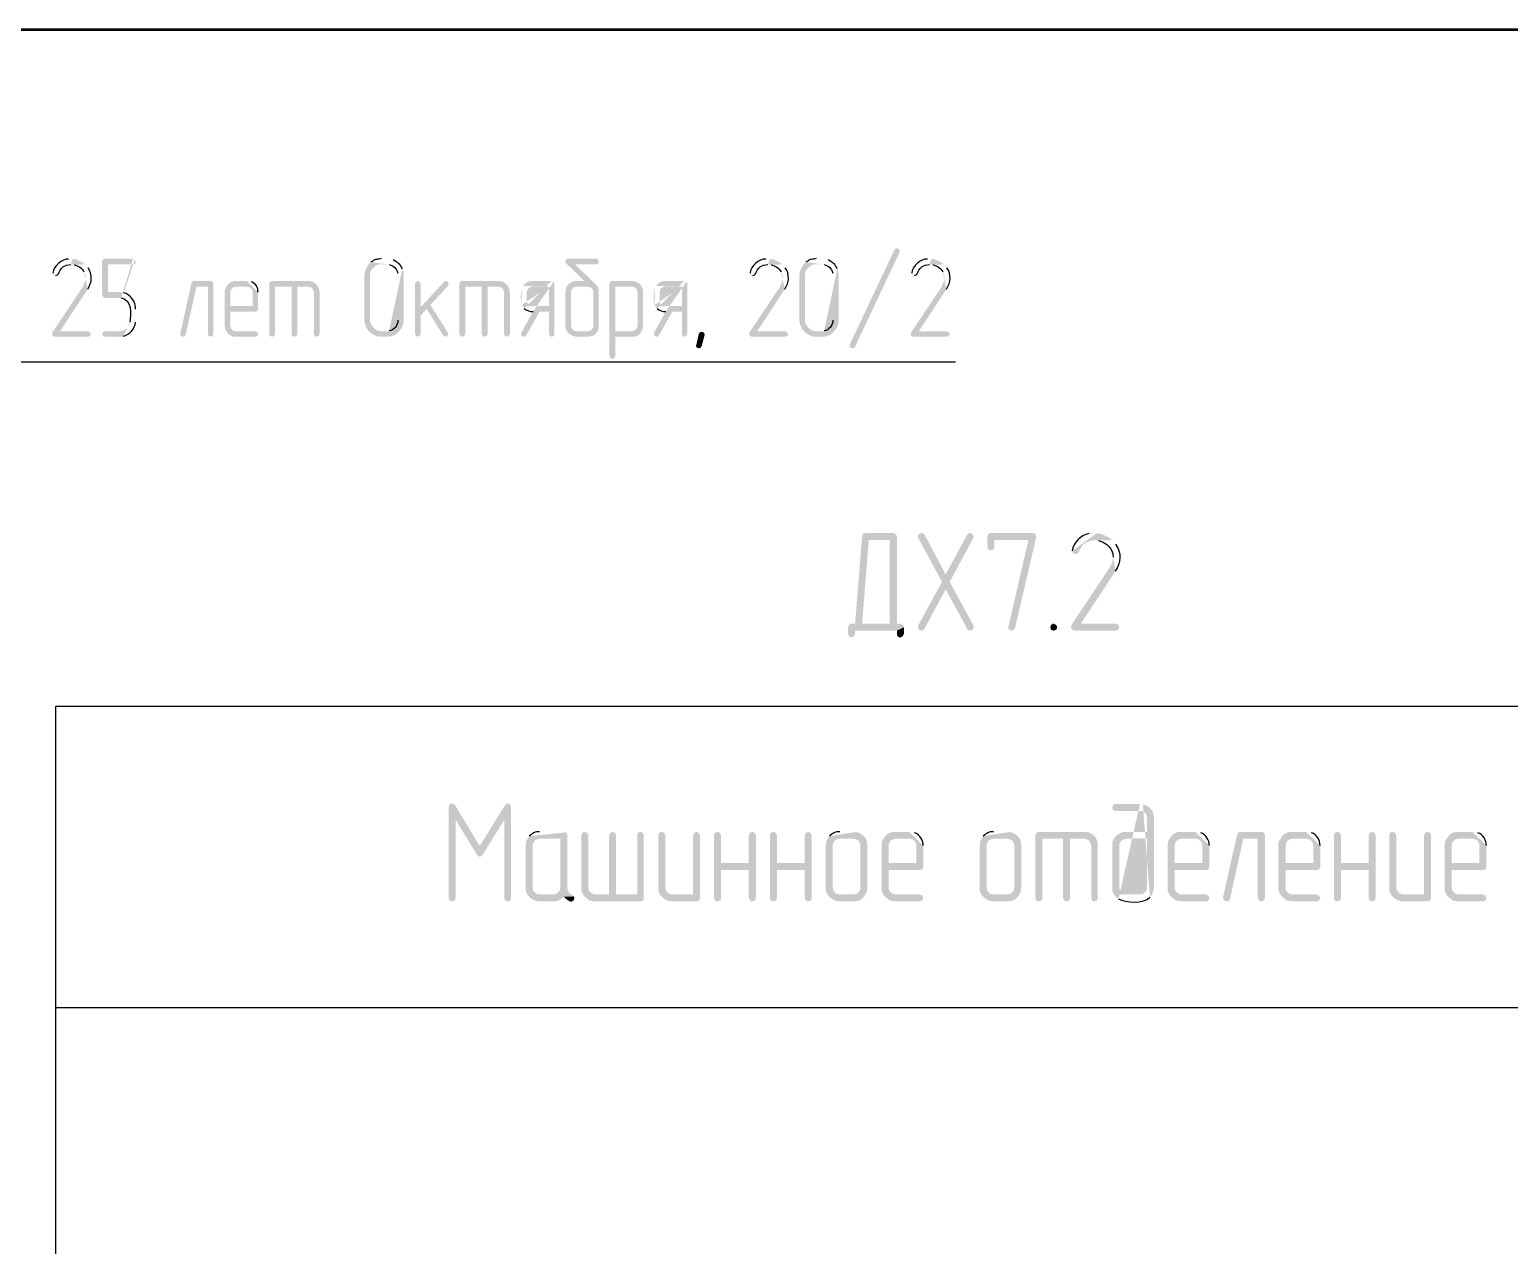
# Model space of a CAD drawing. Header units: millimetres. Extents: x -211 to 10565, y -2293 to 2244.
# Drawn here: x 4550.4 to 4626.2, y -515.9 to -453.7 of the extents above; entities that cross this region are included whole.
import ezdxf

# ---------------------------------------------------------------- set-up
doc = ezdxf.new("R2010")
doc.units = ezdxf.units.MM
doc.layers.add('PDF _Геометрия', color=7, linetype='Continuous')
doc.layers.add('PDF _Сплошная заливка', color=7, linetype='Continuous')

msp = doc.modelspace()

# ---------------------------------------------------------------- hatches: boundary and pattern name
at = {"layer": 'PDF _Сплошная заливка', "transparency": 33554559}
for points in [[(4594.974, -465.08), (4592.689, -469.926), (4592.625, -469.989), (4592.541, -470.01), (4592.456, -469.968), (4592.435, -469.968), (4592.392, -469.883), (4592.414, -469.82), (4594.699, -464.974), (4594.741, -464.911), (4594.826, -464.89), (4594.932, -464.932), (4594.974, -465.017)], [(4567.825, -465.673), (4567.762, -465.757), (4567.698, -465.863), (4567.656, -465.948), (4567.614, -466.053), (4567.592, -466.159), (4567.571, -466.286), (4567.571, -468.572), (4567.614, -468.783), (4567.698, -468.995), (4567.762, -469.079), (4567.91, -469.227), (4568.016, -469.291), (4568.121, -469.354), (4568.227, -469.397), (4568.333, -469.418), (4568.841, -469.418), (4568.947, -469.397), (4569.158, -469.312), (4569.243, -469.249), (4569.328, -469.164), (4568.439, -469.143), (4568.333, -469.122), (4568.227, -469.101), (4568.121, -469.037), (4568.037, -468.952), (4567.91, -468.783), (4567.867, -468.677), (4567.867, -466.159), (4567.91, -466.053), (4567.952, -465.969), (4568.121, -465.8), (4568.206, -465.757), (4568.312, -465.715), (4568.714, -465.715)], [(4579.442, -465.419), (4577.982, -465.419), (4577.897, -465.461), (4577.855, -465.546), (4577.855, -465.609), (4577.919, -465.673), (4578.829, -466.561), (4578.448, -466.561), (4578.321, -466.582), (4578.215, -466.604), (4578.109, -466.667), (4578.024, -466.731), (4577.961, -466.815), (4577.897, -466.921), (4577.855, -467.133), (4577.855, -468.847), (4577.897, -469.058), (4577.961, -469.164), (4578.448, -469.143), (4578.321, -469.122), (4578.236, -469.058), (4578.173, -468.952), (4578.151, -468.847), (4578.151, -467.133), (4578.173, -467.027), (4578.236, -466.942), (4578.321, -466.879), (4578.448, -466.858), (4578.998, -466.858), (4579.485, -466.836), (4579.421, -466.731), (4579.4, -466.731), (4578.363, -465.715), (4579.442, -465.715), (4579.548, -465.673), (4579.569, -465.567), (4579.527, -465.461)], [(4590.086, -465.673), (4590.022, -465.757), (4589.959, -465.863), (4589.917, -465.948), (4589.874, -466.053), (4589.853, -466.159), (4589.832, -466.286), (4589.832, -468.572), (4589.874, -468.783), (4589.959, -468.995), (4590.022, -469.079), (4590.171, -469.227), (4590.276, -469.291), (4590.382, -469.354), (4590.488, -469.397), (4590.594, -469.418), (4591.102, -469.418), (4591.207, -469.397), (4591.419, -469.312), (4591.504, -469.249), (4591.588, -469.164), (4590.7, -469.143), (4590.594, -469.122), (4590.488, -469.101), (4590.382, -469.037), (4590.297, -468.952), (4590.171, -468.783), (4590.128, -468.677), (4590.128, -466.159), (4590.171, -466.053), (4590.213, -465.969), (4590.382, -465.8), (4590.467, -465.757), (4590.573, -465.715), (4590.975, -465.715)], [(4559.721, -466.561), (4558.853, -466.561), (4558.768, -466.582), (4558.726, -466.667), (4558.155, -469.249), (4558.134, -469.27), (4558.197, -469.376), (4558.282, -469.418), (4558.366, -469.397), (4558.43, -469.312), (4558.98, -466.858), (4559.573, -466.858), (4559.848, -466.709), (4559.848, -466.688), (4559.805, -466.604)], [(4559.848, -466.709), (4559.573, -466.858), (4559.573, -469.291), (4559.615, -469.376), (4559.721, -469.418), (4559.805, -469.376), (4559.826, -469.376), (4559.848, -469.27)], [(4560.525, -466.815), (4560.44, -467.027), (4560.419, -467.133), (4560.419, -468.847), (4560.461, -469.058), (4560.525, -469.164), (4560.588, -469.249), (4560.673, -469.333), (4560.885, -469.418), (4562.006, -469.418), (4562.112, -469.376), (4562.133, -469.27), (4562.091, -469.185), (4562.006, -469.143), (4560.99, -469.143), (4560.885, -469.122), (4560.8, -469.058), (4560.736, -468.952), (4560.715, -468.847), (4560.715, -468.127), (4562.027, -468.127), (4562.112, -468.085), (4562.133, -468), (4560.715, -467.852), (4560.715, -467.133), (4560.736, -467.027), (4560.8, -466.942), (4560.885, -466.879), (4560.99, -466.858), (4561.562, -466.858)], [(4564.715, -466.561), (4562.831, -466.561), (4562.747, -466.604), (4562.704, -466.709), (4562.704, -469.291), (4562.747, -469.376), (4562.852, -469.418), (4562.958, -469.376), (4563.001, -469.27), (4563.001, -466.858), (4564.715, -466.858), (4565.18, -466.815), (4565.117, -466.731), (4565.032, -466.667), (4564.926, -466.604), (4564.82, -466.582)], [(4564.143, -466.858), (4563.847, -466.858), (4563.847, -469.291), (4563.889, -469.376), (4563.995, -469.418), (4564.101, -469.376), (4564.143, -469.27)], [(4565.18, -466.815), (4564.715, -466.858), (4564.82, -466.879), (4564.905, -466.942), (4564.968, -467.027), (4564.99, -467.133), (4564.99, -469.291), (4565.032, -469.376), (4565.138, -469.418), (4565.244, -469.376), (4565.286, -469.27), (4565.286, -467.133), (4565.244, -466.921)], [(4570.301, -466.561), (4570.216, -466.625), (4570.174, -466.709), (4570.174, -469.291), (4570.216, -469.376), (4570.301, -469.418), (4570.407, -469.376), (4570.449, -469.27), (4570.449, -468.339), (4570.766, -468), (4570.449, -467.916), (4570.449, -466.709), (4570.407, -466.604)], [(4571.74, -466.561), (4571.634, -466.625), (4570.449, -467.916), (4570.766, -468), (4571.613, -469.354), (4571.655, -469.397), (4571.719, -469.418), (4571.824, -469.376), (4571.867, -469.27), (4571.846, -469.206), (4570.957, -467.789), (4571.846, -466.815), (4571.888, -466.709), (4571.846, -466.604)], [(4574.448, -466.561), (4572.565, -466.561), (4572.48, -466.604), (4572.438, -466.709), (4572.438, -469.291), (4572.48, -469.376), (4572.586, -469.418), (4572.692, -469.376), (4572.734, -469.27), (4572.734, -466.858), (4574.448, -466.858), (4574.914, -466.815), (4574.85, -466.731), (4574.766, -466.667), (4574.66, -466.604), (4574.554, -466.582)], [(4573.877, -466.858), (4573.581, -466.858), (4573.581, -469.291), (4573.623, -469.376), (4573.729, -469.418), (4573.835, -469.376), (4573.877, -469.27)], [(4574.914, -466.815), (4574.448, -466.858), (4574.554, -466.879), (4574.639, -466.942), (4574.702, -467.027), (4574.723, -467.133), (4574.723, -469.291), (4574.766, -469.376), (4574.872, -469.418), (4574.977, -469.376), (4575.02, -469.27), (4575.02, -467.133), (4574.977, -466.921)], [(4579.485, -466.836), (4578.998, -466.858), (4579.125, -466.879), (4579.209, -466.942), (4579.273, -467.027), (4579.294, -467.133), (4579.294, -468.847), (4579.273, -468.952), (4579.209, -469.037), (4579.209, -469.058), (4579.104, -469.122), (4578.998, -469.143), (4578.448, -469.143), (4577.961, -469.164), (4578.024, -469.249), (4578.13, -469.312), (4578.215, -469.376), (4578.321, -469.397), (4578.448, -469.418), (4578.998, -469.418), (4579.125, -469.397), (4579.231, -469.376), (4579.336, -469.333), (4579.421, -469.249), (4579.485, -469.164), (4579.527, -469.079), (4579.569, -468.952), (4579.569, -467.027), (4579.548, -466.921)], [(4581.283, -466.561), (4580.246, -466.561), (4580.162, -466.604), (4580.119, -466.709), (4580.119, -470.412), (4580.183, -470.518), (4580.267, -470.561), (4580.373, -470.518), (4580.416, -470.412), (4580.416, -469.418), (4581.389, -469.418), (4581.601, -469.333), (4581.685, -469.249), (4581.749, -469.164), (4580.416, -469.143), (4580.416, -466.858), (4581.283, -466.858), (4581.749, -466.815), (4581.601, -466.667), (4581.495, -466.604), (4581.389, -466.582)], [(4581.749, -466.815), (4581.283, -466.858), (4581.389, -466.879), (4581.474, -466.942), (4581.537, -467.027), (4581.558, -467.133), (4581.558, -468.847), (4581.537, -468.952), (4581.474, -469.037), (4581.389, -469.101), (4581.283, -469.143), (4580.416, -469.143), (4581.749, -469.164), (4581.833, -468.952), (4581.833, -467.027), (4581.791, -466.921)], [(4576.205, -468.127), (4575.612, -469.206), (4575.591, -469.27), (4575.633, -469.376), (4575.739, -469.418), (4575.824, -469.397), (4575.866, -469.333), (4576.543, -468.127), (4577.03, -468.127)], [(4582.997, -468.127), (4582.405, -469.206), (4582.384, -469.27), (4582.426, -469.376), (4582.532, -469.418), (4582.616, -469.397), (4582.659, -469.333), (4583.336, -468.127), (4583.822, -468.127)], [(4584.986, -469.333), (4584.986, -469.291), (4584.944, -469.206), (4584.838, -469.164), (4584.753, -469.185), (4584.69, -469.27), (4584.563, -469.841), (4584.542, -469.883), (4584.584, -469.968), (4584.69, -470.01), (4584.775, -469.989), (4584.838, -469.905)], [(4594.826, -479.66), (4594.466, -479.829), (4594.466, -484.103), (4592.477, -484.103), (4592.371, -484.167), (4592.329, -484.294), (4592.329, -484.653), (4592.392, -484.759), (4592.498, -484.823), (4592.625, -484.759), (4592.689, -484.632), (4592.689, -484.463), (4594.826, -484.463), (4595.186, -484.294), (4595.186, -484.251), (4595.122, -484.146), (4594.995, -484.103), (4594.826, -484.103)], [(4594.657, -479.469), (4593.218, -479.469), (4593.133, -479.49), (4593.091, -479.511), (4593.048, -479.638), (4592.689, -484.103), (4593.048, -484.103), (4593.387, -479.829), (4594.466, -479.829), (4594.826, -479.66), (4594.826, -479.617), (4594.762, -479.511)], [(4596.095, -479.469), (4596.074, -479.469), (4595.947, -479.533), (4595.905, -479.638), (4595.926, -479.723), (4597.132, -481.966), (4597.323, -481.585), (4596.244, -479.554), (4596.201, -479.511)], [(4598.571, -479.469), (4598.529, -479.469), (4598.423, -479.554), (4597.323, -481.585), (4597.132, -481.966), (4597.323, -482.347), (4598.423, -484.357), (4598.444, -484.421), (4598.571, -484.463), (4598.698, -484.421), (4598.762, -484.294), (4598.741, -484.188), (4597.534, -481.966), (4598.741, -479.723), (4598.762, -479.638), (4598.698, -479.511)], [(4601.788, -479.469), (4599.608, -479.469), (4599.502, -479.533), (4599.46, -479.66), (4599.46, -480.189), (4599.502, -480.316), (4599.629, -480.358), (4599.756, -480.316), (4599.777, -480.316), (4599.82, -480.189), (4599.82, -479.829), (4601.555, -479.829), (4601.957, -479.681), (4601.957, -479.638), (4601.915, -479.511)], [(4601.957, -479.681), (4601.555, -479.829), (4600.539, -484.251), (4600.518, -484.294), (4600.581, -484.421), (4600.708, -484.463), (4600.814, -484.421), (4600.878, -484.315)], [(4597.132, -481.966), (4595.926, -484.188), (4595.905, -484.294), (4595.947, -484.421), (4596.095, -484.463), (4596.138, -484.463), (4596.244, -484.357), (4597.323, -482.347)], [(4595.186, -484.294), (4594.826, -484.463), (4594.826, -484.653), (4594.868, -484.759), (4594.995, -484.823), (4595.122, -484.759), (4595.186, -484.632)], [(4602.846, -484.103), (4602.973, -484.167), (4603.036, -484.294), (4602.994, -484.4), (4602.867, -484.463), (4602.846, -484.463), (4602.719, -484.421), (4602.676, -484.294), (4602.719, -484.167), (4602.824, -484.103)], [(4572.057, -493.308), (4571.93, -493.35), (4571.93, -493.372), (4571.888, -493.52), (4572.248, -494.154), (4573.327, -495.911), (4573.475, -495.488), (4572.226, -493.414), (4572.142, -493.329)], [(4571.888, -493.52), (4571.888, -498.154), (4571.93, -498.281), (4572.057, -498.323), (4572.184, -498.281), (4572.205, -498.281), (4572.248, -498.154), (4572.248, -494.154)], [(4574.935, -493.308), (4574.85, -493.329), (4574.766, -493.414), (4573.475, -495.488), (4573.327, -495.911), (4573.369, -495.974), (4573.475, -496.038), (4573.538, -496.017), (4573.644, -495.911), (4574.745, -494.133), (4575.083, -493.52), (4575.083, -493.498), (4575.041, -493.372)], [(4575.083, -493.52), (4574.745, -494.133), (4574.745, -498.154), (4574.787, -498.281), (4574.914, -498.323), (4575.041, -498.281), (4575.083, -498.154)], [(4575.951, -495.086), (4575.866, -495.212), (4575.824, -495.466), (4575.824, -497.752), (4575.866, -497.879), (4575.93, -498.006), (4576.035, -498.111), (4576.141, -498.196), (4576.247, -498.26), (4576.395, -498.302), (4576.543, -498.323), (4577.284, -498.323), (4577.432, -498.302), (4577.559, -498.26), (4577.686, -498.175), (4577.771, -498.09), (4578.3, -498.069), (4578.194, -497.985), (4576.543, -497.963), (4576.395, -497.942), (4576.289, -497.858), (4576.205, -497.752), (4576.183, -497.604), (4576.183, -495.466), (4576.205, -495.339), (4576.289, -495.212), (4576.395, -495.149), (4576.543, -495.107), (4577.601, -495.107)], [(4578.85, -494.768), (4578.723, -494.81), (4578.68, -494.937), (4578.68, -497.752), (4578.723, -497.879), (4578.786, -498.006), (4580.458, -497.963), (4579.4, -497.963), (4579.252, -497.942), (4579.146, -497.858), (4579.061, -497.752), (4579.04, -497.604), (4579.04, -494.937), (4578.977, -494.81)], [(4581.706, -494.768), (4581.579, -494.81), (4581.537, -494.937), (4581.537, -497.963), (4580.458, -497.963), (4578.786, -498.006), (4578.892, -498.111), (4579.104, -498.281), (4579.4, -498.323), (4581.749, -498.323), (4581.854, -498.26), (4581.876, -498.154), (4581.876, -494.937), (4581.833, -494.81)], [(4580.289, -494.768), (4580.162, -494.81), (4580.098, -494.937), (4580.098, -497.963), (4579.4, -497.963), (4580.458, -497.963), (4580.458, -494.937), (4580.394, -494.81)], [(4582.786, -494.768), (4582.659, -494.81), (4582.616, -494.937), (4582.616, -497.752), (4582.659, -497.879), (4582.722, -498.006), (4583.336, -497.963), (4583.188, -497.942), (4583.082, -497.858), (4582.997, -497.752), (4582.976, -497.604), (4582.976, -494.937), (4582.913, -494.81)], [(4584.563, -494.768), (4584.457, -494.81), (4584.394, -494.937), (4584.394, -497.963), (4583.336, -497.963), (4582.722, -498.006), (4582.828, -498.111), (4582.934, -498.196), (4583.039, -498.26), (4583.188, -498.302), (4583.336, -498.323), (4584.605, -498.323), (4584.711, -498.26), (4584.753, -498.154), (4584.753, -494.937), (4584.69, -494.81)], [(4585.642, -494.768), (4585.515, -494.81), (4585.473, -494.937), (4585.473, -498.154), (4585.515, -498.281), (4585.642, -498.323), (4585.769, -498.281), (4585.79, -498.281), (4585.833, -498.154), (4585.833, -496.715), (4587.25, -496.715), (4585.833, -496.355), (4585.833, -494.937), (4585.769, -494.81)], [(4587.42, -494.768), (4587.314, -494.81), (4587.25, -494.937), (4587.25, -496.355), (4585.833, -496.355), (4587.25, -496.715), (4587.25, -498.154), (4587.314, -498.281), (4587.42, -498.323), (4587.568, -498.281), (4587.61, -498.154), (4587.61, -494.937), (4587.547, -494.81)], [(4588.499, -494.768), (4588.372, -494.81), (4588.33, -494.937), (4588.33, -498.154), (4588.372, -498.281), (4588.499, -498.323), (4588.626, -498.281), (4588.647, -498.281), (4588.689, -498.154), (4588.689, -496.715), (4590.107, -496.715), (4588.689, -496.355), (4588.689, -494.937), (4588.626, -494.81)], [(4590.276, -494.768), (4590.171, -494.81), (4590.107, -494.937), (4590.107, -496.355), (4588.689, -496.355), (4590.107, -496.715), (4590.107, -498.154), (4590.171, -498.281), (4590.276, -498.323), (4590.424, -498.281), (4590.467, -498.154), (4590.467, -494.937), (4590.403, -494.81)], [(4591.313, -495.086), (4591.229, -495.212), (4591.186, -495.466), (4591.186, -497.752), (4591.229, -497.879), (4591.292, -498.006), (4591.906, -497.963), (4591.758, -497.942), (4591.652, -497.858), (4591.567, -497.752), (4591.546, -497.604), (4591.546, -495.466), (4591.567, -495.339), (4591.652, -495.212), (4591.758, -495.149), (4591.906, -495.107), (4592.604, -495.107)], [(4594.17, -495.086), (4594.085, -495.212), (4594.043, -495.339), (4594.043, -497.752), (4594.085, -497.879), (4594.149, -498.006), (4594.254, -498.111), (4594.466, -498.281), (4594.762, -498.323), (4596.011, -498.323), (4596.138, -498.26), (4596.18, -498.154), (4596.117, -498.027), (4595.99, -497.963), (4594.762, -497.963), (4594.614, -497.942), (4594.508, -497.858), (4594.424, -497.752), (4594.403, -497.604), (4594.403, -496.715), (4596.032, -496.715), (4596.138, -496.673), (4596.18, -496.546), (4594.403, -496.355), (4594.403, -495.466), (4594.424, -495.339), (4594.508, -495.212), (4594.614, -495.149), (4594.762, -495.107), (4595.461, -495.107)], [(4599.185, -495.086), (4599.1, -495.212), (4599.058, -495.466), (4599.058, -497.752), (4599.1, -497.879), (4599.164, -498.006), (4599.777, -497.963), (4599.629, -497.942), (4599.523, -497.858), (4599.439, -497.752), (4599.418, -497.604), (4599.418, -495.466), (4599.439, -495.339), (4599.523, -495.212), (4599.629, -495.149), (4599.777, -495.107), (4600.476, -495.107)], [(4604.412, -494.768), (4602.063, -494.768), (4601.957, -494.81), (4601.915, -494.937), (4601.915, -498.154), (4601.957, -498.281), (4602.084, -498.323), (4602.211, -498.281), (4602.232, -498.281), (4602.274, -498.154), (4602.274, -495.107), (4604.412, -495.107), (4605.004, -495.064), (4604.919, -494.959), (4604.814, -494.874), (4604.687, -494.81), (4604.56, -494.768)], [(4603.692, -495.107), (4603.332, -495.107), (4603.332, -498.154), (4603.396, -498.281), (4603.523, -498.323), (4603.65, -498.281), (4603.692, -498.154)], [(4605.004, -495.064), (4604.412, -495.107), (4604.538, -495.149), (4604.665, -495.212), (4604.729, -495.339), (4604.771, -495.466), (4604.771, -498.154), (4604.814, -498.281), (4604.941, -498.323), (4605.067, -498.281), (4605.11, -498.154), (4605.11, -495.339), (4605.067, -495.191)], [(4605.956, -495.064), (4605.893, -495.191), (4605.85, -495.318), (4605.85, -497.752), (4605.893, -497.879), (4605.956, -498.006), (4606.57, -497.963), (4606.422, -497.942), (4606.316, -497.858), (4606.231, -497.752), (4606.21, -497.604), (4606.21, -495.466), (4606.231, -495.339), (4606.316, -495.212), (4606.422, -495.149), (4606.57, -495.107), (4607.628, -495.107)], [(4608.813, -495.086), (4608.728, -495.212), (4608.686, -495.339), (4608.686, -497.752), (4608.728, -497.879), (4608.792, -498.006), (4608.898, -498.111), (4609.109, -498.281), (4609.257, -498.302), (4609.405, -498.323), (4610.654, -498.323), (4610.781, -498.26), (4610.823, -498.154), (4610.76, -498.027), (4610.633, -497.963), (4609.405, -497.963), (4609.257, -497.942), (4609.151, -497.858), (4609.067, -497.752), (4609.046, -497.604), (4609.046, -496.715), (4610.675, -496.715), (4610.781, -496.673), (4610.823, -496.546), (4609.046, -496.355), (4609.046, -495.466), (4609.067, -495.339), (4609.151, -495.212), (4609.257, -495.149), (4609.405, -495.107), (4610.104, -495.107)], [(4613.468, -494.768), (4612.41, -494.768), (4612.304, -494.789), (4612.241, -494.895), (4611.521, -498.111), (4611.521, -498.154), (4611.585, -498.281), (4611.712, -498.323), (4611.796, -498.302), (4611.881, -498.175), (4612.558, -495.107), (4613.299, -495.107), (4613.659, -494.937), (4613.659, -494.895), (4613.595, -494.789)], [(4613.659, -494.937), (4613.299, -495.107), (4613.299, -498.154), (4613.362, -498.281), (4613.468, -498.323), (4613.616, -498.281), (4613.659, -498.154)], [(4614.484, -495.086), (4614.399, -495.212), (4614.357, -495.339), (4614.357, -497.752), (4614.399, -497.879), (4614.463, -498.006), (4614.569, -498.111), (4614.78, -498.281), (4614.928, -498.302), (4615.076, -498.323), (4616.325, -498.323), (4616.452, -498.26), (4616.494, -498.154), (4616.431, -498.027), (4616.304, -497.963), (4615.076, -497.963), (4614.928, -497.942), (4614.822, -497.858), (4614.738, -497.752), (4614.717, -497.604), (4614.717, -496.715), (4616.346, -496.715), (4616.452, -496.673), (4616.494, -496.546), (4614.717, -496.355), (4614.717, -495.466), (4614.738, -495.339), (4614.822, -495.212), (4614.928, -495.149), (4615.076, -495.107), (4615.775, -495.107)], [(4617.362, -494.768), (4617.235, -494.81), (4617.192, -494.937), (4617.192, -498.154), (4617.235, -498.281), (4617.362, -498.323), (4617.489, -498.281), (4617.51, -498.281), (4617.552, -498.154), (4617.552, -496.715), (4618.97, -496.715), (4617.552, -496.355), (4617.552, -494.937), (4617.489, -494.81)], [(4619.139, -494.768), (4619.033, -494.81), (4618.97, -494.937), (4618.97, -496.355), (4617.552, -496.355), (4618.97, -496.715), (4618.97, -498.154), (4619.033, -498.281), (4619.139, -498.323), (4619.287, -498.281), (4619.33, -498.154), (4619.33, -494.937), (4619.266, -494.81)], [(4620.197, -494.768), (4620.07, -494.81), (4620.028, -494.937), (4620.028, -497.752), (4620.07, -497.879), (4620.134, -498.006), (4620.747, -497.963), (4620.599, -497.942), (4620.493, -497.858), (4620.409, -497.752), (4620.388, -497.604), (4620.388, -494.937), (4620.324, -494.81)], [(4621.975, -494.768), (4621.869, -494.81), (4621.805, -494.937), (4621.805, -497.963), (4620.747, -497.963), (4620.134, -498.006), (4620.24, -498.111), (4620.345, -498.196), (4620.451, -498.26), (4620.599, -498.302), (4620.747, -498.323), (4622.017, -498.323), (4622.123, -498.26), (4622.165, -498.154), (4622.165, -494.937), (4622.102, -494.81)], [(4622.99, -495.086), (4622.906, -495.212), (4622.863, -495.339), (4622.863, -497.752), (4622.906, -497.879), (4622.969, -498.006), (4623.075, -498.111), (4623.287, -498.281), (4623.583, -498.323), (4624.831, -498.323), (4624.958, -498.26), (4625.001, -498.154), (4624.937, -498.027), (4624.81, -497.963), (4623.583, -497.963), (4623.435, -497.942), (4623.329, -497.858), (4623.244, -497.752), (4623.223, -497.604), (4623.223, -496.715), (4624.852, -496.715), (4624.958, -496.673), (4625.001, -496.546), (4623.223, -496.355), (4623.223, -495.466), (4623.244, -495.339), (4623.329, -495.212), (4623.435, -495.149), (4623.583, -495.107), (4624.281, -495.107)], [(4578.3, -498.069), (4577.771, -498.09), (4577.834, -498.133), (4577.919, -498.217), (4577.982, -498.26), (4578.088, -498.323), (4578.151, -498.344), (4578.278, -498.281), (4578.321, -498.154)]]:
    msp.add_hatch(color=256, dxfattribs=at).paths.add_polyline_path(points)
h = msp.add_hatch(color=256, dxfattribs=at)
h.paths.add_polyline_path([(4553.267, -465.715), (4552.547, -465.715), (4552.611, -465.715), (4552.717, -465.736)], flags=0)
h.paths.add_polyline_path([(4553.224, -466.096), (4553.267, -466.18), (4553.309, -466.286), (4553.309, -466.498), (4553.267, -466.625), (4553.224, -466.709), (4553.182, -466.836), (4551.616, -469.185), (4551.595, -469.27), (4551.616, -469.376), (4551.722, -469.418), (4553.436, -469.418), (4553.542, -469.376), (4553.584, -469.27), (4553.521, -469.185), (4553.436, -469.143), (4551.997, -469.143), (4553.415, -466.984)], flags=0)
h.paths.add_polyline_path([(4553.436, -465.884), (4553.351, -465.8)], flags=0)
h = msp.add_hatch(color=256, dxfattribs=at)
h.paths.add_polyline_path([(4552.526, -465.419), (4552.441, -465.44)], flags=0)
h.paths.add_polyline_path([(4551.637, -466.159), (4551.68, -466.265), (4551.786, -466.286)], flags=0)
h.paths.add_polyline_path([(4552.547, -465.715), (4553.267, -465.715), (4553.267, -465.694), (4553.161, -465.63), (4553.076, -465.567), (4552.759, -465.44), (4552.653, -465.44)], flags=0)
h = msp.add_hatch(color=256, dxfattribs=at)
h.paths.add_polyline_path([(4555.743, -465.419), (4554.282, -465.419), (4554.198, -465.461), (4554.155, -465.567), (4554.155, -467.281), (4554.177, -467.302), (4554.198, -467.387), (4554.304, -467.429), (4555.129, -467.429)], flags=0)
h.paths.add_polyline_path([(4555.573, -468.677), (4555.552, -468.783), (4555.489, -468.889), (4555.425, -468.974), (4555.256, -469.101), (4555.129, -469.122), (4555.023, -469.143), (4554.304, -469.143), (4554.198, -469.185), (4554.155, -469.27), (4554.198, -469.376), (4554.304, -469.418), (4555.129, -469.418), (4555.235, -469.397)], flags=0)
h.paths.add_polyline_path([(4555.869, -468.677), (4555.869, -468)], flags=0)
h.paths.add_polyline_path([(4555.256, -467.175), (4555.15, -467.154), (4555.023, -467.133), (4554.452, -467.133), (4554.452, -465.715), (4555.743, -465.715), (4555.848, -465.673), (4555.869, -465.567), (4555.827, -465.461)], flags=0)
h = msp.add_hatch(color=256, dxfattribs=at)
h.paths.add_polyline_path([(4568.714, -465.419), (4568.439, -465.419)], flags=0)
h.paths.add_polyline_path([(4567.91, -465.609), (4567.825, -465.673), (4568.714, -465.715), (4568.841, -465.715)], flags=0)
h.paths.add_polyline_path([(4569.285, -466.159), (4569.285, -468.572)], flags=0)
h.paths.add_polyline_path([(4568.841, -469.122), (4568.714, -469.143), (4568.439, -469.143), (4569.328, -469.164), (4569.391, -469.079), (4569.476, -468.995), (4569.56, -468.783), (4569.581, -468.677), (4569.581, -466.159), (4569.56, -466.053), (4569.518, -465.948)], flags=0)
h.paths.add_polyline_path([(4569.052, -465.482), (4568.947, -465.461), (4568.841, -465.44)], flags=0)
h = msp.add_hatch(color=256, dxfattribs=at)
h.paths.add_polyline_path([(4588.943, -465.715), (4588.224, -465.715), (4588.287, -465.715), (4588.393, -465.736)], flags=0)
h.paths.add_polyline_path([(4588.901, -466.096), (4588.943, -466.18), (4588.986, -466.286), (4588.986, -466.498), (4588.943, -466.625), (4588.901, -466.709), (4588.859, -466.836), (4587.293, -469.185), (4587.272, -469.27), (4587.293, -469.376), (4587.399, -469.418), (4589.113, -469.418), (4589.218, -469.376), (4589.261, -469.27), (4589.197, -469.185), (4589.113, -469.143), (4587.674, -469.143), (4589.091, -466.984)], flags=0)
h.paths.add_polyline_path([(4589.113, -465.884), (4589.028, -465.8)], flags=0)
h = msp.add_hatch(color=256, dxfattribs=at)
h.paths.add_polyline_path([(4588.203, -465.419), (4588.118, -465.44)], flags=0)
h.paths.add_polyline_path([(4587.314, -466.159), (4587.356, -466.265), (4587.462, -466.286)], flags=0)
h.paths.add_polyline_path([(4588.224, -465.715), (4588.943, -465.715), (4588.943, -465.694), (4588.837, -465.63), (4588.753, -465.567), (4588.435, -465.44), (4588.33, -465.44)], flags=0)
h = msp.add_hatch(color=256, dxfattribs=at)
h.paths.add_polyline_path([(4590.975, -465.419), (4590.7, -465.419)], flags=0)
h.paths.add_polyline_path([(4590.171, -465.609), (4590.086, -465.673), (4590.975, -465.715), (4591.102, -465.715)], flags=0)
h.paths.add_polyline_path([(4591.546, -466.159), (4591.546, -468.572)], flags=0)
h.paths.add_polyline_path([(4591.102, -469.122), (4590.975, -469.143), (4590.7, -469.143), (4591.588, -469.164), (4591.652, -469.079), (4591.736, -468.995), (4591.821, -468.783), (4591.842, -468.677), (4591.842, -466.159), (4591.821, -466.053), (4591.779, -465.948)], flags=0)
h.paths.add_polyline_path([(4591.313, -465.482), (4591.102, -465.44)], flags=0)
h = msp.add_hatch(color=256, dxfattribs=at)
h.paths.add_polyline_path([(4597.217, -465.715), (4596.498, -465.715), (4596.561, -465.715), (4596.667, -465.736)], flags=0)
h.paths.add_polyline_path([(4597.175, -466.096), (4597.217, -466.18), (4597.259, -466.286), (4597.259, -466.498), (4597.217, -466.625), (4597.175, -466.709), (4597.132, -466.836), (4595.566, -469.185), (4595.545, -469.27), (4595.566, -469.376), (4595.672, -469.418), (4597.386, -469.418), (4597.492, -469.376), (4597.534, -469.27), (4597.471, -469.185), (4597.386, -469.143), (4595.947, -469.143), (4597.365, -466.984)], flags=0)
h.paths.add_polyline_path([(4597.386, -465.884), (4597.302, -465.8)], flags=0)
h = msp.add_hatch(color=256, dxfattribs=at)
h.paths.add_polyline_path([(4596.476, -465.419), (4596.392, -465.44)], flags=0)
h.paths.add_polyline_path([(4595.588, -466.159), (4595.63, -466.265), (4595.736, -466.286)], flags=0)
h.paths.add_polyline_path([(4596.498, -465.715), (4597.217, -465.715), (4597.217, -465.694), (4597.111, -465.63), (4597.027, -465.567), (4596.709, -465.44), (4596.603, -465.44)], flags=0)
h = msp.add_hatch(color=256, dxfattribs=at)
h.paths.add_polyline_path([(4561.562, -466.561), (4560.99, -466.561), (4560.779, -466.604), (4560.673, -466.667), (4560.525, -466.815), (4561.562, -466.858), (4561.689, -466.879), (4561.773, -466.942), (4561.837, -467.027), (4561.858, -467.133), (4561.858, -467.852), (4560.715, -467.852), (4562.133, -468), (4562.133, -467.133)], flags=0)
h.paths.add_polyline_path([(4561.794, -466.604), (4561.689, -466.582)], flags=0)
h = msp.add_hatch(color=256, dxfattribs=at)
h.paths.add_polyline_path([(4575.697, -466.815), (4575.633, -466.921)], flags=0)
h.paths.add_polyline_path([(4575.633, -466.921, 0.123781), (4575.633, -467.789)], flags=0)
h.paths.add_polyline_path([(4575.633, -467.789), (4575.697, -467.873), (4576.162, -467.852), (4576.057, -467.831), (4575.972, -467.767), (4575.908, -467.683), (4575.887, -467.556), (4575.887, -467.133), (4575.908, -467.027), (4575.972, -466.942), (4576.057, -466.879), (4576.162, -466.858), (4577.03, -466.858)], flags=0)
h = msp.add_hatch(color=256, dxfattribs=at)
h.paths.add_polyline_path([(4577.157, -466.561), (4576.162, -466.561), (4575.951, -466.604), (4575.845, -466.667), (4575.697, -466.815), (4577.03, -466.858), (4577.03, -467.852), (4576.162, -467.852), (4575.697, -467.873), (4575.76, -467.979)], flags=0)
h.paths.add_polyline_path([(4576.205, -468.127), (4577.03, -468.127), (4577.03, -469.291), (4577.072, -469.376), (4577.157, -469.418), (4577.263, -469.376), (4577.305, -469.27), (4577.305, -466.688), (4577.263, -466.604)], flags=0)
h = msp.add_hatch(color=256, dxfattribs=at)
h.paths.add_polyline_path([(4582.489, -466.815), (4582.426, -466.921)], flags=0)
h.paths.add_polyline_path([(4582.426, -466.921, 0.123781), (4582.426, -467.789)], flags=0)
h.paths.add_polyline_path([(4582.426, -467.789), (4582.489, -467.873), (4582.955, -467.852), (4582.849, -467.831), (4582.764, -467.767), (4582.701, -467.683), (4582.68, -467.556), (4582.68, -467.133), (4582.701, -467.027), (4582.764, -466.942), (4582.849, -466.879), (4582.955, -466.858), (4583.822, -466.858)], flags=0)
h = msp.add_hatch(color=256, dxfattribs=at)
h.paths.add_polyline_path([(4583.949, -466.561), (4582.955, -466.561), (4582.849, -466.582), (4582.743, -466.604), (4582.637, -466.667), (4582.489, -466.815), (4583.822, -466.858), (4583.822, -467.852), (4582.955, -467.852), (4582.489, -467.873), (4582.553, -467.979)], flags=0)
h.paths.add_polyline_path([(4582.997, -468.127), (4583.822, -468.127), (4583.822, -469.291), (4583.865, -469.376), (4583.949, -469.418), (4584.055, -469.376), (4584.097, -469.27), (4584.097, -466.688), (4584.055, -466.604)], flags=0)
h = msp.add_hatch(color=256, dxfattribs=at)
h.paths.add_polyline_path([(4605.829, -479.829), (4604.941, -479.829), (4605.004, -479.829), (4605.152, -479.85)], flags=0)
h.paths.add_polyline_path([(4605.893, -480.696), (4605.872, -480.823), (4605.85, -480.972), (4605.787, -481.077), (4605.723, -481.225), (4603.756, -484.188), (4603.734, -484.273), (4603.777, -484.4), (4603.904, -484.463), (4606.041, -484.463), (4606.168, -484.4), (4606.21, -484.294), (4606.168, -484.167), (4606.041, -484.103), (4604.242, -484.103), (4606.02, -481.416)], flags=0)
h.paths.add_polyline_path([(4606.041, -480.04), (4605.935, -479.935)], flags=0)
h = msp.add_hatch(color=256, dxfattribs=at)
h.paths.add_polyline_path([(4604.919, -479.469), (4604.792, -479.469), (4604.644, -479.49)], flags=0)
h.paths.add_polyline_path([(4603.798, -480.379), (4603.84, -480.506), (4603.967, -480.548), (4604.073, -480.527), (4604.136, -480.443), (4604.136, -480.421), (4604.221, -480.273), (4604.285, -480.146), (4604.39, -480.04), (4604.475, -479.977), (4604.538, -479.935), (4604.792, -479.85), (4604.941, -479.829), (4605.829, -479.829), (4605.723, -479.723), (4605.47, -479.596), (4605.343, -479.533), (4605.194, -479.49), (4605.067, -479.469)], flags=0)
h = msp.add_hatch(color=256, dxfattribs=at)
h.paths.add_polyline_path([(4607.268, -493.329), (4605.999, -493.329), (4605.893, -493.393), (4605.85, -493.52), (4605.893, -493.647), (4606.02, -493.689), (4607.268, -493.689), (4607.416, -493.71), (4607.522, -493.795), (4607.607, -493.901), (4607.628, -494.049), (4607.628, -494.768), (4606.422, -494.768), (4606.295, -494.81), (4606.168, -494.874), (4606.062, -494.959), (4605.956, -495.064), (4607.628, -495.107), (4607.628, -497.604), (4607.607, -497.752), (4607.522, -497.858), (4607.416, -497.942), (4607.268, -497.963), (4606.57, -497.963), (4605.956, -498.006), (4606.062, -498.111), (4606.168, -498.196)], flags=0)
h.paths.add_polyline_path([(4607.776, -498.111), (4607.861, -498.006), (4607.924, -497.879), (4607.966, -497.752), (4607.988, -497.604), (4607.988, -494.049), (4607.966, -493.922), (4607.945, -493.774), (4607.861, -493.647), (4607.776, -493.541), (4607.67, -493.456), (4607.543, -493.393), (4607.416, -493.35)], flags=0)
h = msp.add_hatch(color=256, dxfattribs=at)
h.paths.add_polyline_path([(4577.771, -494.768), (4576.543, -494.768)], flags=0)
h.paths.add_polyline_path([(4576.014, -494.98), (4575.951, -495.086), (4577.601, -495.107), (4577.601, -497.604), (4577.58, -497.752), (4577.495, -497.858), (4577.39, -497.942), (4577.242, -497.963), (4576.543, -497.963), (4578.194, -497.985), (4578.109, -497.921), (4578.024, -497.836), (4577.982, -497.752), (4577.961, -497.604), (4577.961, -494.895), (4577.897, -494.789)], flags=0)
h = msp.add_hatch(color=256, dxfattribs=at)
h.paths.add_polyline_path([(4592.604, -494.768), (4591.906, -494.768)], flags=0)
h.paths.add_polyline_path([(4591.377, -494.98), (4591.313, -495.086), (4592.604, -495.107), (4592.752, -495.149), (4592.858, -495.212), (4592.943, -495.339), (4592.964, -495.466), (4592.964, -497.604), (4592.943, -497.752), (4592.858, -497.858), (4592.752, -497.942), (4592.604, -497.963), (4591.906, -497.963), (4591.292, -498.006), (4591.398, -498.111), (4591.504, -498.196), (4591.609, -498.26), (4591.758, -498.302), (4591.906, -498.323), (4592.604, -498.323), (4592.752, -498.302), (4592.879, -498.281), (4593.006, -498.217), (4593.112, -498.111), (4593.196, -498.006), (4593.26, -497.9), (4593.302, -497.752), (4593.323, -497.604), (4593.323, -495.466), (4593.302, -495.339), (4593.281, -495.191), (4593.196, -495.064), (4593.112, -494.959), (4593.006, -494.874), (4592.879, -494.81), (4592.752, -494.768)], flags=0)
h = msp.add_hatch(color=256, dxfattribs=at)
h.paths.add_polyline_path([(4595.461, -494.768), (4594.593, -494.768), (4594.466, -494.81), (4594.339, -494.874), (4594.233, -494.98), (4594.17, -495.086), (4595.461, -495.107), (4595.609, -495.149), (4595.715, -495.212), (4595.799, -495.339), (4595.82, -495.466), (4595.82, -496.355), (4594.403, -496.355), (4596.18, -496.546), (4596.18, -495.466)], flags=0)
h.paths.add_polyline_path([(4595.736, -494.81), (4595.609, -494.768)], flags=0)
h = msp.add_hatch(color=256, dxfattribs=at)
h.paths.add_polyline_path([(4600.476, -494.768), (4599.777, -494.768)], flags=0)
h.paths.add_polyline_path([(4599.248, -494.98), (4599.185, -495.086), (4600.476, -495.107), (4600.624, -495.149), (4600.73, -495.212), (4600.814, -495.339), (4600.835, -495.466), (4600.835, -497.604), (4600.814, -497.752), (4600.73, -497.858), (4600.624, -497.942), (4600.476, -497.963), (4599.777, -497.963), (4599.164, -498.006), (4599.27, -498.111), (4599.375, -498.196), (4599.481, -498.26), (4599.629, -498.302), (4599.777, -498.323), (4600.476, -498.323), (4600.624, -498.302), (4600.751, -498.281), (4600.878, -498.217), (4600.984, -498.111), (4601.068, -498.006), (4601.132, -497.9), (4601.174, -497.752), (4601.195, -497.604), (4601.195, -495.466), (4601.174, -495.339), (4601.153, -495.191), (4601.068, -495.064), (4600.984, -494.959), (4600.878, -494.874), (4600.751, -494.81), (4600.624, -494.768)], flags=0)
h = msp.add_hatch(color=256, dxfattribs=at)
h.paths.add_polyline_path([(4610.104, -494.768), (4609.236, -494.768), (4609.109, -494.81), (4608.982, -494.874), (4608.876, -494.98), (4608.813, -495.086), (4610.104, -495.107), (4610.252, -495.149), (4610.358, -495.212), (4610.442, -495.339), (4610.463, -495.466), (4610.463, -496.355), (4609.046, -496.355), (4610.823, -496.546), (4610.823, -495.466)], flags=0)
h.paths.add_polyline_path([(4610.379, -494.81), (4610.252, -494.768)], flags=0)
h = msp.add_hatch(color=256, dxfattribs=at)
h.paths.add_polyline_path([(4615.775, -494.768), (4614.907, -494.768), (4614.78, -494.81), (4614.653, -494.874), (4614.547, -494.98), (4614.484, -495.086), (4615.775, -495.107), (4615.923, -495.149), (4616.029, -495.212), (4616.113, -495.339), (4616.134, -495.466), (4616.134, -496.355), (4614.717, -496.355), (4616.494, -496.546), (4616.494, -495.466)], flags=0)
h.paths.add_polyline_path([(4616.05, -494.81), (4615.923, -494.768)], flags=0)
h = msp.add_hatch(color=256, dxfattribs=at)
h.paths.add_polyline_path([(4624.281, -494.768), (4623.414, -494.768), (4623.287, -494.81), (4623.16, -494.874), (4623.054, -494.98), (4622.99, -495.086), (4624.281, -495.107), (4624.429, -495.149), (4624.535, -495.212), (4624.62, -495.339), (4624.641, -495.466), (4624.641, -496.355), (4623.223, -496.355), (4625.001, -496.546), (4625.001, -495.466)], flags=0)
h.paths.add_polyline_path([(4624.556, -494.81), (4624.429, -494.768)], flags=0)

# ---------------------------------------------------------------- linework, layer by layer
at = {"layer": 'PDF _Геометрия', "lineweight": 50}
msp.add_lwpolyline([(4323.549, -740.61), (4323.549, -453.696), (4718.614, -453.696), (4718.614, -740.61)], close=True, dxfattribs=at)
at = {"layer": 'PDF _Геометрия', "lineweight": 25}
for points in [[(4452.607, -470.709), (4548.717, -470.709), (4557.859, -470.709), (4584.415, -470.709), (4597.831, -470.709)], [(4569.772, -579.219), (4569.772, -579.77), (4571.274, -579.77), (4571.274, -579.219), (4571.274, -578.648), (4569.772, -578.648), (4569.772, -579.219), (4551.786, -579.219), (4551.786, -488.335), (4647.473, -488.335), (4647.473, -579.219), (4591.927, -579.219)], [(4551.786, -503.761), (4647.473, -503.761)]]:
    msp.add_lwpolyline(points, dxfattribs=at)
for points in [[(4552.441, -465.44), (4552.088, -465.413), (4551.665, -465.817), (4551.637, -466.159)], [(4551.786, -466.286), (4552.032, -466.265), (4551.873, -465.779), (4552.547, -465.715)], [(4552.717, -465.736), (4552.922, -465.791), (4553.124, -465.902), (4553.224, -466.096)], [(4568.439, -465.419), (4568.068, -465.494), (4568.21, -465.412), (4567.91, -465.609)], [(4568.841, -465.715), (4569.108, -465.811), (4569.19, -465.894), (4569.285, -466.159)], [(4569.518, -465.948), (4569.416, -465.699), (4569.272, -465.621), (4569.052, -465.482)], [(4588.118, -465.44), (4587.765, -465.413), (4587.341, -465.817), (4587.314, -466.159)], [(4587.462, -466.286), (4587.709, -466.265), (4587.549, -465.779), (4588.224, -465.715)], [(4588.393, -465.736), (4588.598, -465.791), (4588.801, -465.902), (4588.901, -466.096)], [(4590.7, -465.419), (4590.329, -465.494), (4590.471, -465.412), (4590.171, -465.609)], [(4591.102, -465.715), (4591.369, -465.811), (4591.45, -465.894), (4591.546, -466.159)], [(4591.779, -465.948), (4591.676, -465.699), (4591.533, -465.621), (4591.313, -465.482)], [(4596.392, -465.44), (4596.039, -465.413), (4595.615, -465.817), (4595.588, -466.159)], [(4595.736, -466.286), (4595.982, -466.265), (4595.823, -465.779), (4596.498, -465.715)], [(4596.667, -465.736), (4596.872, -465.791), (4597.074, -465.902), (4597.175, -466.096)], [(4553.415, -466.984), (4553.646, -466.637), (4553.674, -466.236), (4553.436, -465.884)], [(4589.091, -466.984), (4589.323, -466.637), (4589.351, -466.236), (4589.113, -465.884)], [(4597.365, -466.984), (4597.596, -466.637), (4597.624, -466.236), (4597.386, -465.884)], [(4555.869, -468), (4555.91, -467.653), (4555.58, -467.235), (4555.256, -467.175)], [(4562.133, -467.133), (4562.144, -466.91), (4562.003, -466.688), (4561.794, -466.604)], [(4555.129, -467.429), (4555.695, -467.568), (4555.643, -468.215), (4555.573, -468.677)], [(4575.76, -467.979), (4575.869, -468.072), (4576.058, -468.151), (4576.205, -468.127)], [(4582.553, -467.979), (4582.661, -468.072), (4582.85, -468.151), (4582.997, -468.127)], [(4555.235, -469.397), (4555.561, -469.306), (4555.824, -469.015), (4555.869, -468.677)], [(4569.285, -468.572), (4569.314, -468.815), (4569.076, -469.091), (4568.841, -469.122)], [(4591.546, -468.572), (4591.575, -468.815), (4591.337, -469.091), (4591.102, -469.122)], [(4604.644, -479.49), (4604.229, -479.596), (4603.865, -479.962), (4603.798, -480.379)], [(4605.152, -479.85), (4605.563, -479.992), (4605.881, -480.223), (4605.893, -480.696)], [(4606.02, -481.416), (4606.306, -480.959), (4606.355, -480.504), (4606.041, -480.04)], [(4576.543, -494.768), (4576.308, -494.738), (4576.182, -494.83), (4576.014, -494.98)], [(4591.906, -494.768), (4591.67, -494.738), (4591.545, -494.83), (4591.377, -494.98)], [(4596.18, -495.466), (4596.164, -495.187), (4596.012, -494.906), (4595.736, -494.81)], [(4599.777, -494.768), (4599.542, -494.738), (4599.416, -494.83), (4599.248, -494.98)], [(4610.823, -495.466), (4610.807, -495.187), (4610.655, -494.906), (4610.379, -494.81)], [(4616.494, -495.466), (4616.478, -495.187), (4616.326, -494.906), (4616.05, -494.81)], [(4625.001, -495.466), (4624.984, -495.187), (4624.832, -494.906), (4624.556, -494.81)], [(4606.168, -498.196), (4606.523, -498.408), (4607.475, -498.445), (4607.776, -498.111)]]:
    msp.add_open_spline(points, degree=3, dxfattribs=at)

doc.saveas('drawing.dxf')
